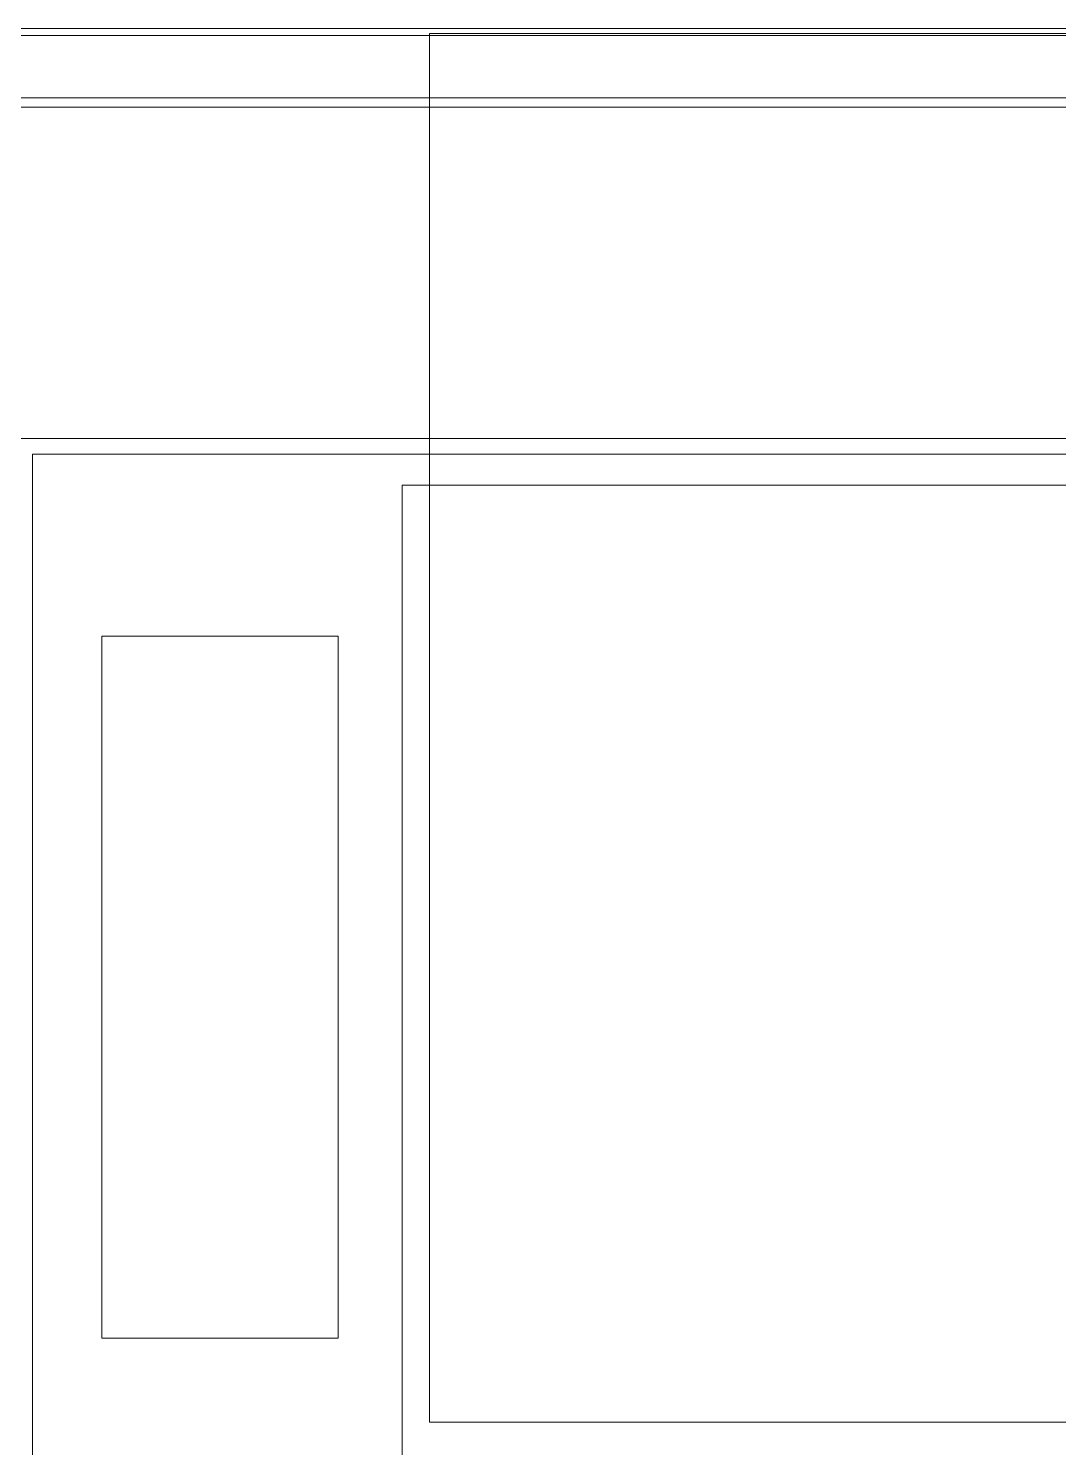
# Model space of a CAD drawing. Header units: millimetres. Extents: x -546 to 1681, y -650 to 1730.
# Drawn here: x 847.87 to 850.094, y 684.095 to 687.161 of the extents above; entities that cross this region are included whole.
import ezdxf

# ---------------------------------------------------------------- set-up
doc = ezdxf.new("R2010")
doc.units = ezdxf.units.MM

msp = doc.modelspace()

# ---------------------------------------------------------------- linework, layer by layer
at = {"color": 8, "lineweight": 0, "true_color": 0x7f7f7f}
for points in [[(845.6323, 687.1608), (851.6323, 687.1608)], [(845.6473, 687.1458), (851.6323, 687.1458)], [(848.7353, 687.1498), (848.7353, 684.1498)], [(851.7353, 687.1498), (848.7353, 687.1498)], [(851.4823, 687.0108), (845.7823, 687.0108)], [(851.4823, 686.9908), (846.1823, 686.9908)], [(847.8383, 686.2748), (851.1383, 686.2748)], [(851.1043, 686.2408), (847.8783, 686.2408)], [(847.8783, 686.2408), (847.8783, 683.0158)], [(851.0533, 686.1738), (848.6763, 686.1738)], [(848.6763, 686.1738), (848.6763, 683.0698)], [(848.0283, 685.8478), (848.0283, 684.3308)], [(848.5383, 685.8478), (848.0283, 685.8478)], [(848.5383, 684.3308), (848.5383, 685.8478)], [(848.0283, 684.3308), (848.5383, 684.3308)], [(848.7353, 684.1498), (851.7353, 684.1498)]]:
    msp.add_lwpolyline(points, dxfattribs=at)

doc.saveas('drawing.dxf')
